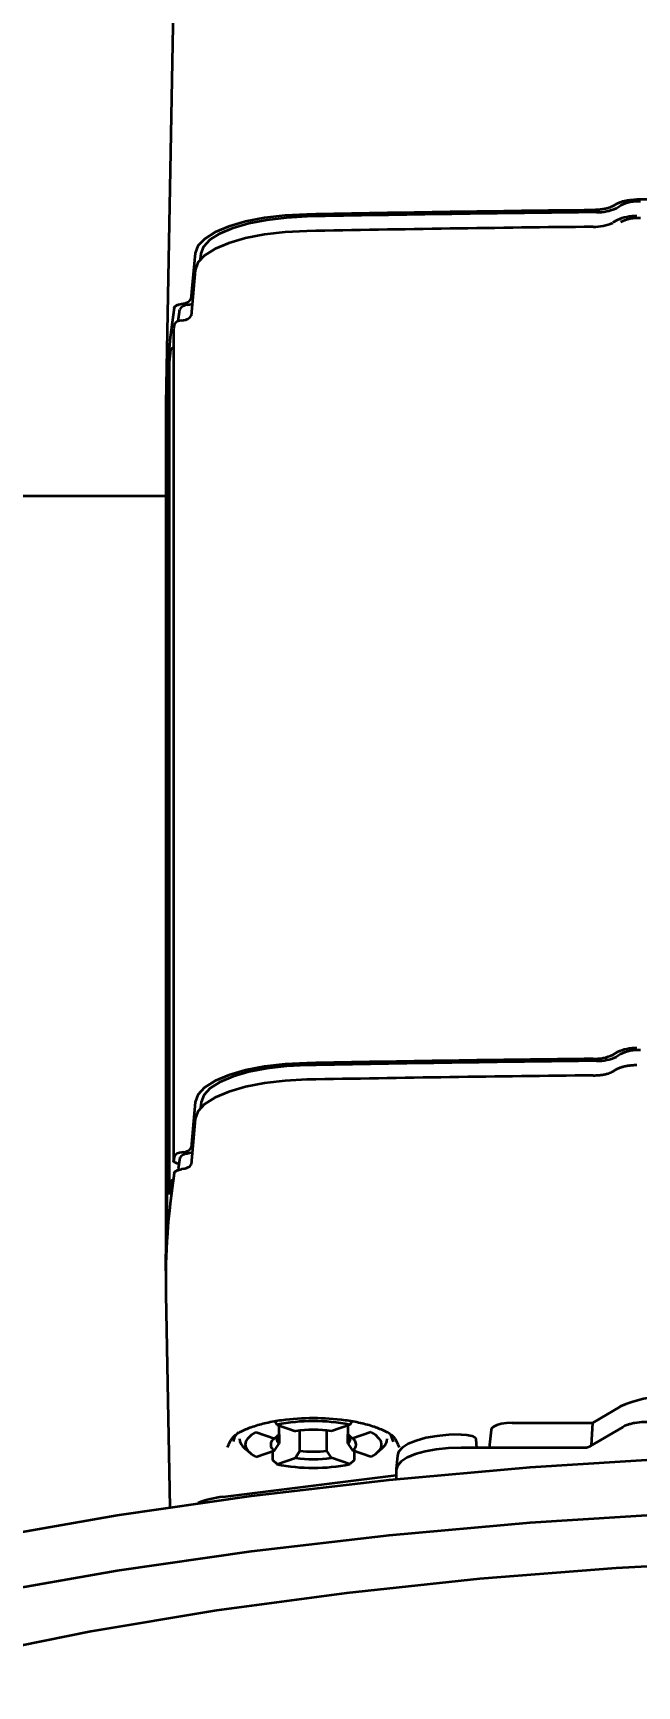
# Paper-space layout 'Blatt1' of a CAD drawing. Header units: millimetres. Extents: x 0 to 1189, y 0 to 841.
# Drawn here: x 224.64 to 228.73, y 638.17 to 649.37 of the extents above; entities that cross this region are included whole.
import ezdxf

# ---------------------------------------------------------------- set-up
doc = ezdxf.new("R2010")
doc.units = ezdxf.units.MM
doc.layers.add('BEMASSUNG', color=1, linetype='Continuous')
doc.styles.add('SLDTEXTSTYLE2', font='TXT', dxfattribs={"width": 0.75})
doc.dimstyles.new('SLDDIMSTYLE2', dxfattribs={"dimtxt": 3.5, "dimasz": 2.5, "dimexe": 0, "dimexo": 0.0625, "dimgap": 0.875, "dimtad": 1, "dimdec": 1, "dimlfac": 5, "dimrnd": 1e-09, "dimzin": 12, "dimdsep": 46, "dimtxsty": 'SLDTEXTSTYLE2', "dimsah": 1, "dimcen": 0.09, "dimadec": 0, "dimazin": 3, "dimtfac": 1, "dimtdec": 1, "dimtofl": 0, "dimtmove": 0, "dimatfit": 3, "dimfxl": 1, "dimfrac": 2, "dimtolj": 1, "dimtzin": 12, "dimarcsym": 0})

# ---------------------------------------------------------------- blocks, each defined once
blk = doc.blocks.new('_D_9')
at = {"layer": 'BEMASSUNG'}
for p, q in [((126.136, 599.232), (126.136, 758.832)), ((252.936, 599.232), (252.936, 758.832)), ((126.136, 756.832), (252.936, 756.832))]:
    blk.add_line(p, q, dxfattribs=at)
for points in [[(126.136, 756.832), (128.636, 756.482), (128.636, 757.182)], [(252.936, 756.832), (250.436, 757.182), (250.436, 756.482)]]:
    blk.add_solid(points, dxfattribs=at)
at = {"layer": 'BEMASSUNG', "insert": (185.657, 761.344), "char_height": 3.5, "attachment_point": 1, "style": 'SLDTEXTSTYLE2'}
blk.add_mtext('634', dxfattribs=at)

psp = doc.layouts.new('Blatt1')

# ---------------------------------------------------------------- linework, layer by layer
at = {"color": 7, "linetype": 'Continuous', "lineweight": 35}
for p, q in [((225.587, 649.538), (225.537, 646.86)), ((228.563, 648.197), (228.592, 648.214)), ((228.587, 648.184), (228.615, 648.201)), ((228.592, 648.101), (228.563, 648.085)), ((225.737, 647.877), (225.707, 647.566)), ((225.773, 647.837), (225.777, 647.876)), ((225.737, 647.764), (225.708, 647.454)), ((225.621, 647.416), (225.633, 647.499)), ((225.644, 647.535), (225.657, 647.538)), ((225.683, 647.527), (225.697, 647.53)), ((225.644, 647.422), (225.658, 647.425)), ((225.59, 647.366), (225.59, 647.365)), ((225.59, 647.365), (225.59, 641.727)), ((225.561, 647.138), (225.561, 647.137)), ((225.561, 647.137), (225.561, 641.499)), ((225.545, 646.943), (225.545, 646.942)), ((225.545, 646.942), (225.545, 641.304)), ((225.537, 646.733), (225.537, 641.095)), ((225.537, 646.232), (222.936, 646.232)), ((228.563, 642.446), (228.592, 642.463)), ((228.615, 642.45), (228.587, 642.433)), ((228.592, 642.35), (228.563, 642.334)), ((225.737, 642.126), (225.708, 641.816)), ((225.777, 642.125), (225.773, 642.086)), ((225.737, 642.013), (225.708, 641.703)), ((225.658, 641.787), (225.644, 641.784)), ((225.697, 641.779), (225.683, 641.776)), ((225.633, 641.748), (225.622, 641.674)), ((225.658, 641.674), (225.644, 641.672)), ((225.561, 641.499), (225.561, 641.499)), ((225.537, 640.982), (225.537, 641.094)), ((225.537, 640.823), (225.564, 639.381)), ((228.427, 639.952), (228.614, 640.062)), ((226.148, 639.89), (226.273, 639.847)), ((226.304, 639.874), (226.273, 639.847)), ((226.275, 639.963), (226.29, 639.938)), ((226.29, 639.938), (226.415, 639.895)), ((226.304, 639.874), (226.304, 639.933)), ((226.304, 639.874), (226.304, 639.812)), ((226.445, 639.763), (226.445, 639.9)), ((226.628, 639.763), (226.628, 639.9)), ((226.783, 639.938), (226.658, 639.895)), ((226.769, 639.933), (226.769, 639.874)), ((226.8, 639.847), (226.769, 639.874)), ((226.769, 639.812), (226.769, 639.874)), ((226.783, 639.938), (226.798, 639.963)), ((226.925, 639.89), (226.8, 639.847)), ((227.058, 639.872), (227.077, 639.824)), ((227.739, 639.905), (227.727, 639.783)), ((227.881, 639.952), (228.427, 639.952)), ((228.63, 639.924), (228.41, 639.794)), ((228.418, 639.798), (228.427, 639.952)), ((226.071, 639.781), (226.108, 639.748)), ((226.148, 639.721), (226.273, 639.764)), ((226.261, 639.7), (226.261, 639.76)), ((226.273, 639.764), (226.304, 639.812)), ((226.445, 639.763), (226.415, 639.715)), ((226.658, 639.715), (226.628, 639.763)), ((226.769, 639.812), (226.8, 639.764)), ((226.925, 639.721), (226.8, 639.764)), ((226.812, 639.76), (226.812, 639.7)), ((226.965, 639.748), (227.002, 639.781)), ((228.358, 639.783), (227.536, 639.783)), ((227.643, 639.783), (227.638, 639.841)), ((226.29, 639.673), (226.261, 639.7)), ((226.29, 639.673), (226.415, 639.715)), ((226.783, 639.673), (226.658, 639.715)), ((226.812, 639.7), (226.783, 639.673)), ((227.105, 639.732), (227.097, 639.638)), ((225.924, 639.451), (227.096, 639.597)), ((227.096, 639.633), (227.096, 639.572))]:
    psp.add_line(p, q, dxfattribs=at)
at = {"color": 7, "linetype": 'Continuous', "lineweight": 35, "flags": 128}
for points in [[(226.492, 648.141), (226.346, 648.134), (226.206, 648.117), (226.077, 648.092), (225.964, 648.059), (225.871, 648.02), (225.801, 647.975), (225.755, 647.927), (225.737, 647.877)], [(225.777, 647.876), (225.794, 647.924), (225.837, 647.97), (225.904, 648.012), (225.993, 648.05), (226.1, 648.081), (226.222, 648.105), (226.355, 648.12), (226.494, 648.128)], [(226.492, 648.028), (226.345, 648.021), (226.205, 648.004), (226.077, 647.979), (225.964, 647.946), (225.871, 647.907), (225.8, 647.862), (225.755, 647.814), (225.737, 647.764)], [(225.697, 647.53), (225.708, 647.532), (225.716, 647.535)], [(226.492, 642.39), (226.345, 642.383), (226.205, 642.366), (226.077, 642.341), (225.964, 642.308), (225.871, 642.269), (225.8, 642.224), (225.755, 642.176), (225.737, 642.126)], [(226.494, 642.377), (226.355, 642.37), (226.222, 642.354), (226.1, 642.33), (225.993, 642.299), (225.904, 642.261), (225.837, 642.219), (225.794, 642.173), (225.777, 642.125)], [(226.492, 642.278), (226.345, 642.27), (226.205, 642.253), (226.077, 642.228), (225.964, 642.195), (225.871, 642.156), (225.8, 642.112), (225.755, 642.063), (225.737, 642.013)], [(225.716, 641.784), (225.708, 641.782), (225.697, 641.779)], [(225.627, 641.708), (225.626, 641.708), (225.615, 641.71), (225.606, 641.713), (225.599, 641.716), (225.593, 641.72), (225.59, 641.724), (225.59, 641.728)], [(225.658, 641.674), (225.675, 641.678), (225.688, 641.684), (225.699, 641.69), (225.705, 641.696), (225.708, 641.703)], [(225.54, 641.088), (225.538, 641.091), (225.537, 641.095)], [(225.996, 639.825), (226.005, 639.858), (226.029, 639.888)], [(226.148, 639.721), (226.117, 639.741), (226.095, 639.761), (226.081, 639.783), (226.076, 639.805), (226.081, 639.828), (226.095, 639.849), (226.117, 639.87), (226.148, 639.89)], [(226.925, 639.89), (226.956, 639.87), (226.978, 639.849), (226.992, 639.828), (226.996, 639.805), (226.992, 639.783), (226.978, 639.761), (226.956, 639.741), (226.925, 639.721)], [(227.536, 639.874), (227.452, 639.872), (227.371, 639.863), (227.297, 639.85), (227.231, 639.831), (227.178, 639.809), (227.138, 639.783), (227.113, 639.756), (227.105, 639.732)], [(227.536, 639.874), (227.575, 639.872), (227.608, 639.864), (227.63, 639.853), (227.638, 639.841)], [(227.881, 639.952), (227.843, 639.95), (227.807, 639.945), (227.777, 639.936), (227.755, 639.926), (227.742, 639.913), (227.739, 639.905)], [(224.333, 639.173), (225.209, 639.327), (226.117, 639.458), (227.049, 639.567), (228.003, 639.652), (228.972, 639.714), (229.952, 639.75), (230.936, 639.763), (231.921, 639.75), (232.901, 639.714), (233.87, 639.652), (234.823, 639.567), (235.756, 639.458), (236.663, 639.327), (237.54, 639.173)], [(227.536, 639.783), (227.451, 639.781), (227.368, 639.772), (227.292, 639.758), (227.225, 639.739), (227.171, 639.717), (227.13, 639.691), (227.105, 639.662), (227.096, 639.633)], [(224.333, 638.797), (225.209, 638.951), (226.117, 639.083), (227.049, 639.191), (228.003, 639.276), (228.972, 639.338), (229.952, 639.375), (230.936, 639.387), (231.921, 639.375), (232.901, 639.338), (233.87, 639.276), (234.823, 639.191), (235.756, 639.083), (236.663, 638.951), (237.54, 638.797)], [(236.842, 638.538), (235.992, 638.68), (235.113, 638.799), (234.21, 638.896), (233.288, 638.968), (232.353, 639.017), (231.409, 639.042), (230.463, 639.042), (229.52, 639.017), (228.585, 638.968), (227.663, 638.896), (226.76, 638.799), (225.881, 638.68), (225.031, 638.538), (224.215, 638.374)]]:
    psp.add_lwpolyline(points, dxfattribs=at)
at = {"color": 7, "linetype": 'Continuous', "lineweight": 35}
for centre, radius, start, end in [((230.926, 415.214), 232.969, 90.61381, 91.09048), ((230.926, 415.356), 232.813, 90.60843, 91.09064), ((228.463, 648.448), 0.292, 268.0512, 295.076), ((228.739, 647.936), 0.293, 87.9769, 115.0494), ((230.936, 413.869), 234.383, 89.45961, 90.54039), ((230.926, 415.106), 232.964, 90.61381, 91.09049), ((228.44, 648.349), 0.292, 268.0515, 295.0833), ((228.715, 647.837), 0.292, 87.9762, 115.0673), ((228.739, 647.823), 0.293, 87.9769, 115.0494), ((230.251, 646.773), 4.714, 171.0356, 180.8658), ((225.683, 647.468), 0.059, 90.1948, 148.1107), ((225.656, 647.597), 0.0593, 270.7245, 328.6945), ((230.19, 646.673), 4.652, 171.0712, 171.4238), ((225.644, 647.363), 0.059, 90.2223, 148.0444), ((225.659, 647.482), 0.0569, 269.3816, 330.1022), ((230.285, 646.656), 4.749, 173.147, 174.1793), ((225.594, 647.211), 0.0266, 99.4051, 153.2868), ((230.352, 646.652), 4.816, 175.9363, 176.5441), ((225.566, 646.987), 0.0194, 107.6148, 160.5123), ((230.187, 646.662), 4.651, 178.3086, 179.1227), ((225.551, 646.796), 0.0131, 119.5463, 169.5427), ((228.44, 642.711), 0.292, 268.0515, 295.0833), ((228.715, 642.199), 0.292, 87.9696, 115.0739), ((228.739, 642.185), 0.293, 87.9769, 115.0494), ((230.926, 409.468), 232.964, 90.61381, 91.09049), ((230.926, 409.605), 232.813, 90.60843, 91.09064), ((228.463, 642.697), 0.292, 268.0512, 295.076), ((230.932, 408.89), 233.43, 90.61428, 91.09001), ((225.644, 641.725), 0.059, 90.2081, 148.0377), ((225.683, 641.717), 0.059, 90.1948, 148.1107), ((225.659, 641.844), 0.0569, 269.3816, 330.1022), ((230.294, 641.019), 4.757, 171.0786, 171.4236), ((230.251, 640.909), 4.714, 171.0356, 181.0484), ((230.272, 641.019), 4.736, 173.1455, 174.1808), ((225.591, 641.575), 0.0228, 100.3679, 156.7441), ((230.352, 641.014), 4.816, 175.9363, 176.5441), ((225.564, 641.351), 0.016, 108.2833, 165.0152), ((225.558, 641.306), 0.0129, 186.3356, 244.645), ((230.183, 641.023), 4.647, 178.3083, 179.1231), ((225.551, 641.159), 0.0125, 125.151, 170.2343), ((228.91, 639.428), 0.7, 87.9222, 115.0496), ((226.325, 639.843), 0.0376, 123.7534, 236.2466), ((226.536, 638.727), 1.237, 78.4882, 101.5118), ((226.536, 639.097), 0.808, 81.3325, 98.6675), ((226.748, 639.843), 0.0376, 303.7628, 56.2372), ((226.124, 639.851), 0.0884, 185.1509, 232.5625), ((226.294, 639.805), 0.0466, 116.7008, 243.2992), ((226.536, 640.463), 0.706, 262.5675, 277.4325), ((226.779, 639.805), 0.0466, 296.7008, 63.2992), ((226.948, 639.851), 0.0884, 307.4334, 354.8532), ((228.363, 639.897), 0.113, 267.6491, 294.7014), ((226.536, 640.884), 1.237, 258.4882, 281.5118), ((226.536, 640.514), 0.808, 261.3325, 278.6675), ((225.989, 638.825), 0.629, 95.9183, 111.8774)]:
    psp.add_arc(centre, radius, start, end, dxfattribs=at)
for points, knots in [([(228.563, 648.197), (228.56, 648.195), (228.551, 648.19), (228.534, 648.184), (228.513, 648.179), (228.494, 648.175), (228.475, 648.173), (228.454, 648.171), (228.438, 648.17), (228.43, 648.17)], [0, 0, 0, 0, 0.090673, 0.228786, 0.385381, 0.557278, 0.647508, 0.819383, 1, 1, 1, 1]), ([(228.592, 648.214), (228.595, 648.216), (228.605, 648.221), (228.621, 648.227), (228.642, 648.233), (228.661, 648.236), (228.681, 648.239), (228.701, 648.241), (228.717, 648.241), (228.726, 648.241)], [0, 0, 0, 0, 0.090259, 0.22779, 0.383703, 0.55485, 0.644688, 0.81787, 1, 1, 1, 1]), ([(225.594, 647.507), (225.594, 647.509), (225.595, 647.512), (225.599, 647.516), (225.603, 647.52), (225.609, 647.524), (225.616, 647.527), (225.628, 647.532), (225.637, 647.534), (225.644, 647.535)], [0, 0, 0, 0, 0.0753979, 0.1613403, 0.2621695, 0.3798954, 0.5148683, 0.6664644, 1, 1, 1, 1]), ([(228.43, 642.306), (228.437, 642.307), (228.452, 642.307), (228.475, 642.309), (228.499, 642.312), (228.518, 642.316), (228.535, 642.321), (228.549, 642.326), (228.559, 642.331), (228.563, 642.334)], [0, 0, 0, 0, 0.145119, 0.333365, 0.512704, 0.678934, 0.755776, 0.885151, 1, 1, 1, 1]), ([(228.592, 642.35), (228.595, 642.352), (228.605, 642.357), (228.621, 642.363), (228.642, 642.369), (228.661, 642.373), (228.681, 642.375), (228.701, 642.377), (228.717, 642.378), (228.726, 642.378)], [0, 0, 0, 0, 0.090222, 0.227758, 0.383675, 0.554845, 0.644674, 0.817861, 1, 1, 1, 1]), ([(225.594, 641.644), (225.594, 641.645), (225.595, 641.648), (225.599, 641.653), (225.603, 641.657), (225.609, 641.66), (225.616, 641.664), (225.628, 641.668), (225.637, 641.67), (225.644, 641.672)], [0, 0, 0, 0, 0.075409, 0.161249, 0.262211, 0.379914, 0.514935, 0.666586, 1, 1, 1, 1]), ([(225.956, 639.787), (225.967, 639.813), (225.986, 639.861), (226.056, 639.9), (226.129, 639.93), (226.221, 639.955), (226.358, 639.979), (226.536, 639.99), (226.715, 639.979), (226.852, 639.955), (226.943, 639.93), (227.017, 639.9), (227.087, 639.861), (227.106, 639.813), (227.117, 639.787)], [0, 0, 0, 0, 0.064757, 0.115215, 0.178023, 0.251665, 0.334292, 0.500001, 0.665707, 0.748263, 0.821977, 0.884737, 0.935242, 1, 1, 1, 1]), ([(228.798, 639.958), (228.79, 639.958), (228.76, 639.957), (228.721, 639.953), (228.683, 639.945), (228.656, 639.937), (228.639, 639.929), (228.63, 639.924)], [0, 0, 0, 0, 0.144436, 0.515498, 0.68088, 0.829694, 1, 1, 1, 1])]:
    psp.add_open_spline(points, degree=3, knots=knots, dxfattribs=at)

# ---------------------------------------------------------------- dimensions: what is measured, and where the dimension line sits
at = {"layer": 'BEMASSUNG'}
dim = psp.add_linear_dim(base=(252.936, 756.832), p1=(126.136, 599.232), p2=(252.936, 599.232), dimstyle='SLDDIMSTYLE2', dxfattribs=at)
dim.commit()
dim.dimension.update_dxf_attribs({"geometry": '_D_9', "text_midpoint": (189.536, 756.832), "dimtype": 160})

doc.saveas('drawing.dxf')
